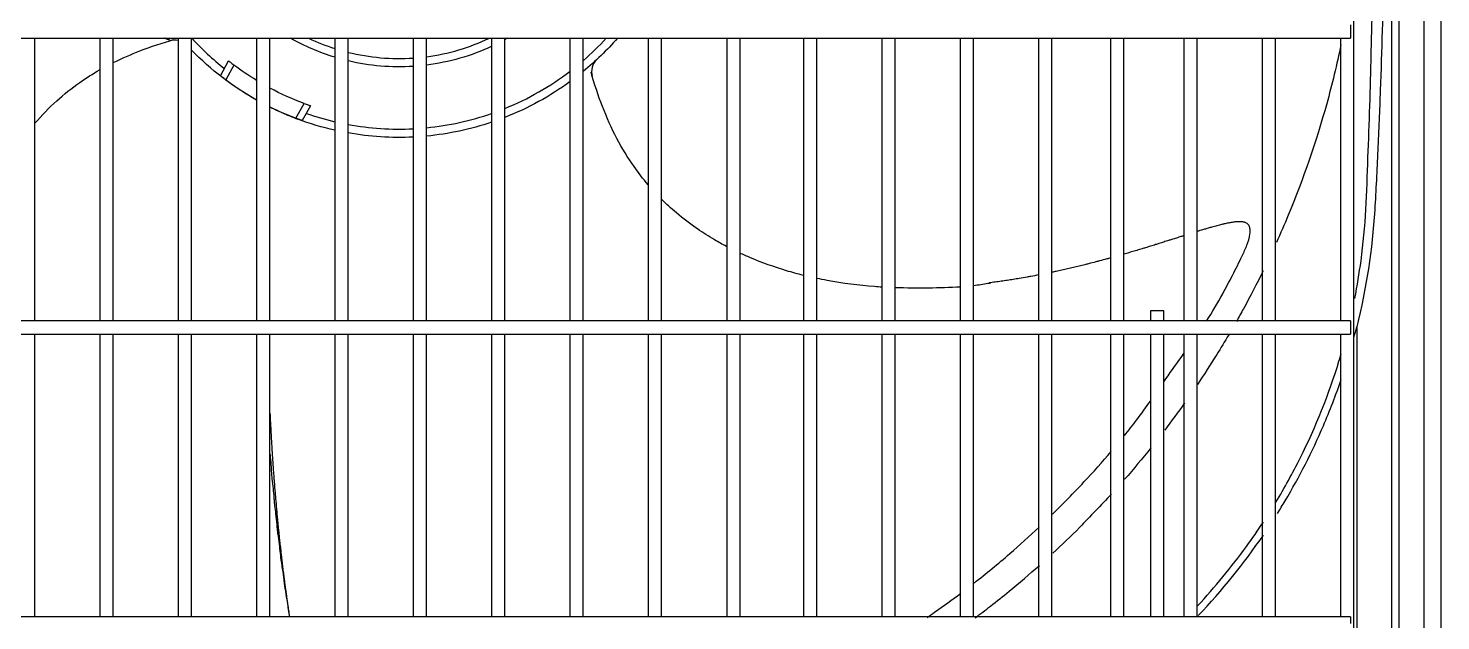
# Model space of a CAD drawing. Header units: millimetres. Extents: x 0 to 504600, y 0 to 118800.
# Drawn here: x 433232.9 to 433656.6, y 50687.8 to 50865.5 of the extents above; entities that cross this region are included whole.
import ezdxf

# ---------------------------------------------------------------- set-up
doc = ezdxf.new("R2010")
doc.units = ezdxf.units.MM
doc.header["$LTSCALE"] = 200
doc.layers.add('LG-AIRCON', color=240, linetype='Continuous')

# ---------------------------------------------------------------- blocks, each defined once
blk = doc.blocks.new('UXB1', base_point=(168674.67, -72229.04))
at = {"layer": 'LG-AIRCON', "color": 0}
for p, q in [((169288.54, -72188.83), (169288.54, -71507.37)), ((169293.54, -71507.37), (169293.54, -72188.83)), ((169278.82, -72062.34), (169278.82, -71574.19)), ((169280.94, -71572.66), (169280.94, -72063.22)), ((169267.49, -72044.9), (169267.49, -71590.98)), ((169266.49, -71860.33), (169266.49, -71862.33)), ((169266.49, -71862.33), (169266.49, -71864.33)), ((168081.96, -71864.33), (169266.49, -71864.33)), ((168871.91, -71949.11), (168871.91, -71864.33)), ((168891.41, -71864.33), (168891.41, -71949.11)), ((168895.41, -71949.11), (168895.41, -71864.33)), ((168914.9, -71864.33), (168914.9, -71949.11)), ((168918.9, -71949.11), (168918.9, -71864.33)), ((168938.4, -71864.33), (168938.4, -71949.11)), ((168942.4, -71949.11), (168942.4, -71864.33)), ((168961.9, -71864.33), (168961.9, -71949.11)), ((168965.9, -71949.11), (168965.9, -71864.33)), ((168985.39, -71864.33), (168985.39, -71949.11)), ((168989.39, -71949.11), (168989.39, -71864.33)), ((169008.89, -71864.33), (169008.89, -71949.11)), ((169012.89, -71949.11), (169012.89, -71864.33)), ((169032.38, -71864.33), (169032.38, -71949.11)), ((169036.38, -71949.11), (169036.38, -71864.33)), ((169055.88, -71864.33), (169055.88, -71949.11)), ((169059.88, -71949.11), (169059.88, -71864.33)), ((169079.38, -71864.33), (169079.38, -71949.11)), ((169083.38, -71949.11), (169083.38, -71864.33)), ((169102.44, -71864.33), (169102.44, -71949.11)), ((169106.44, -71949.11), (169106.44, -71864.33)), ((169125.94, -71864.33), (169125.94, -71949.11)), ((169129.94, -71949.11), (169129.94, -71864.33)), ((169149.44, -71864.33), (169149.44, -71949.11)), ((169153.44, -71949.11), (169153.44, -71864.33)), ((169172.93, -71864.33), (169172.93, -71949.11)), ((169176.93, -71949.11), (169176.93, -71864.33)), ((169194.5, -71864.33), (169194.5, -71949.11)), ((169198.5, -71949.11), (169198.5, -71864.33)), ((169216.49, -71864.33), (169216.49, -71949.12)), ((169220.49, -71949.12), (169220.49, -71864.33)), ((169239.99, -71864.33), (169239.99, -71949.12)), ((169243.99, -71949.12), (169243.99, -71864.33)), ((169263.49, -71864.33), (169263.49, -71949.12)), ((168927.57, -71875.57), (168930.01, -71871.12)), ((169040.45, -71870.7), (169040.25, -71870.88)), ((168931.61, -71872.37), (168929.17, -71876.8)), ((168937.4, -71882.32), (168937.4, -71882.32)), ((168950.21, -71888.34), (168952.64, -71883.91)), ((168954.55, -71884.59), (168952.11, -71889.04)), ((169206.5, -71946.12), (169206.5, -71949.12)), ((169210.5, -71946.12), (169206.5, -71946.12)), ((169210.5, -71949.12), (169210.5, -71946.12)), ((169266.49, -71949.12), (168081.96, -71949.12)), ((169266.49, -71949.12), (169266.49, -71951.12)), ((169266.49, -71951.12), (169266.49, -71953.12)), ((169268.34, -71950.89), (169268.34, -72058)), ((168081.96, -71953.12), (169266.49, -71953.12)), ((168871.91, -72037.9), (168871.91, -71953.11)), ((168891.41, -71953.11), (168891.41, -72037.9)), ((168895.41, -72037.9), (168895.41, -71953.11)), ((168914.9, -71953.11), (168914.9, -72037.9)), ((168918.9, -72037.9), (168918.9, -71953.11)), ((168938.4, -71953.11), (168938.4, -72037.9)), ((168942.4, -72037.9), (168942.4, -71953.11)), ((168961.9, -71953.11), (168961.9, -72037.9)), ((168965.9, -72037.9), (168965.9, -71953.11)), ((168985.39, -71953.11), (168985.39, -72037.9)), ((168989.39, -72037.9), (168989.39, -71953.11)), ((169008.89, -71953.11), (169008.89, -72037.9)), ((169012.89, -72037.9), (169012.89, -71953.11)), ((169032.38, -71953.11), (169032.38, -72037.9)), ((169036.38, -72037.9), (169036.38, -71953.11)), ((169055.88, -71953.11), (169055.88, -72037.9)), ((169059.88, -72037.9), (169059.88, -71953.11)), ((169079.38, -71953.11), (169079.38, -72037.9)), ((169083.38, -72037.9), (169083.38, -71953.11)), ((169102.44, -71953.11), (169102.44, -72037.9)), ((169106.44, -72037.9), (169106.44, -71953.11)), ((169125.94, -71953.11), (169125.94, -72037.9)), ((169129.94, -72037.9), (169129.94, -71953.11)), ((169149.44, -71953.11), (169149.44, -72037.9)), ((169153.44, -72037.9), (169153.44, -71953.11)), ((169172.93, -71953.11), (169172.93, -72037.9)), ((169176.93, -72037.9), (169176.93, -71953.11)), ((169194.5, -71953.11), (169194.5, -72037.9)), ((169198.5, -72037.9), (169198.5, -71953.11)), ((169206.5, -71953.12), (169206.5, -72037.91)), ((169210.5, -72037.91), (169210.5, -71953.12)), ((169216.49, -71953.12), (169216.49, -72037.9)), ((169220.49, -72037.9), (169220.49, -71953.12)), ((169239.99, -71953.12), (169239.99, -72037.9)), ((169243.99, -72037.9), (169243.99, -71953.12)), ((169263.49, -71953.12), (169263.49, -72037.9)), ((169266.49, -72037.91), (168081.96, -72037.91)), ((169266.49, -72037.91), (169266.49, -72039.9))]:
    blk.add_line(p, q, dxfattribs=at)
at = {"layer": 'LG-AIRCON', "color": 0, "extrusion": (-5.25028e-06, 5.62471e-06, 1)}
blk.add_arc((168913.86, -71869.88, -1.27), 5, 77.9694, 106.4725, dxfattribs=at)
at = {"layer": 'LG-AIRCON', "color": 0, "extrusion": (0, 0, -1)}
for radius, start, end in [(86.99, 299.3961, 315.6416), (65.82, 286.9538, 299.5988), (65.82, 245.0137, 262.7494), (65.82, 240.3844, 241.11), (86.99, 221.1398, 230.5364), (65.82, 266.2481, 283.3425), (81.91, 301.4183, 307.1733), (81.91, 290.3267, 298.1938), (86.99, 233.8703, 248.5638), (86.99, 282.7514, 290.4357), (86.99, 267.1681, 280.0628), (86.99, 251.3663, 264.5273)]:
    blk.add_arc((-168981.1, -71807.1), radius, start, end, dxfattribs=at)
at = {"layer": 'LG-AIRCON', "color": 0}
for radius, start, end in [(84.49, 222.6368, 231.7132), (63.32, 244.6538, 252.3488), (63.32, 277.5263, 295.3407), (84.49, 310.8737, 317.3624), (63.32, 256.1063, 273.8869), (84.49, 292.1036, 307.3772), (86.91, 233.3149, 240.576), (86.91, 243.5604, 249.1851), (84.49, 250.7868, 256.8654), (84.49, 275.6354, 289.2045), (84.49, 259.636, 272.9158)]:
    blk.add_arc((168981.1, -71807.1), radius, start, end, dxfattribs=at)
at = {"layer": 'LG-AIRCON', "color": 0, "extrusion": (-6.04419e-06, -5.64183e-06, 1)}
blk.add_arc((169043.87, -71874.34, -0.6), 5, 133.0877, 196.4734, dxfattribs=at)
at = {"layer": 'LG-AIRCON', "color": 0}
for points, knots in [([(169267.75, -71942.36), (169268.49, -71938.61), (169269.11, -71934.84), (169270.31, -71925.96), (169270.8, -71920.83), (169271.35, -71910.51), (169271.51, -71905.33), (169272.11, -71889.8), (169272.44, -71879.44), (169273.24, -71848.36), (169273.51, -71827.63), (169273.51, -71806.9)], [0, 0, 0, 0, 0.085061, 0.085061, 0.199428, 0.199428, 0.313796, 0.313796, 0.54253, 0.54253, 1, 1, 1, 1]), ([(169276.7, -71808.1), (169276.7, -71832.08), (169276.26, -71856.04), (169275.17, -71885.97), (169274.92, -71891.95), (169274.37, -71903.9), (169274.1, -71909.87), (169273, -71927.74), (169271.2, -71939.42), (169268.34, -71950.89)], [0, 0, 0, 0, 0.5, 0.5, 0.625, 0.625, 0.75, 0.75, 1, 1, 1, 1]), ([(168895.36, -71871.66), (168897.98, -71870.36), (168903.97, -71867.76), (168910.17, -71865.69), (168913.67, -71864.72)], [0, 0, 0, 0, 0.448668, 1, 1, 1, 1]), ([(168912.51, -71865.02), (168912.5, -71864.99), (168912.46, -71864.96), (168912.27, -71864.88), (168912.1, -71864.84), (168911.6, -71864.69), (168911.25, -71864.57), (168910.94, -71864.35), (168910.93, -71864.34), (168910.92, -71864.33)], [0, 0, 0, 0, 0.194513, 0.194513, 0.457401, 0.457401, 0.983178, 0.983178, 1, 1, 1, 1]), ([(169263.62, -71866.31), (169262.38, -71872.24), (169258.15, -71889.58), (169251.36, -71909.34), (169245.49, -71922.9), (169244.26, -71925.62)], [0, 0, 0, 0, 0.290837, 0.856482, 1, 1, 1, 1]), ([(168930.01, -71871.12), (168930.01, -71871.12), (168930.04, -71871.15), (168930.15, -71871.24), (168930.24, -71871.31), (168930.46, -71871.48), (168930.59, -71871.59), (168930.89, -71871.82), (168931.06, -71871.95), (168931.35, -71872.18), (168931.48, -71872.27), (168931.61, -71872.37)], [0, 0, 0, 0, 0.211356, 0.211356, 0.422617, 0.422617, 0.635365, 0.635365, 0.851032, 0.851032, 1, 1, 1, 1]), ([(168871.88, -71889.84), (168873.92, -71887.48), (168878.16, -71883.12), (168884.78, -71877.84), (168889.28, -71874.99), (168891.33, -71873.81)], [0, 0, 0, 0, 0.373378, 0.722391, 1, 1, 1, 1]), ([(168929.17, -71876.8), (168928.99, -71876.66), (168928.81, -71876.53), (168928.46, -71876.27), (168928.3, -71876.14), (168928.02, -71875.92), (168927.9, -71875.83), (168927.71, -71875.68), (168927.64, -71875.63), (168927.58, -71875.58), (168927.57, -71875.57), (168927.57, -71875.57)], [0, 0, 0, 0, 0.217793, 0.217793, 0.435623, 0.435623, 0.652794, 0.652794, 0.867695, 0.867695, 1, 1, 1, 1]), ([(169055.81, -71908.27), (169054.33, -71906.53), (169050.91, -71902.13), (169046.18, -71894.34), (169041.94, -71884.8), (169039.68, -71878.03), (169038.71, -71874.53)], [0, 0, 0, 0, 0.182173, 0.442327, 0.718068, 1, 1, 1, 1]), ([(168952.64, -71883.91), (168952.86, -71883.99), (168953.08, -71884.07), (168953.48, -71884.22), (168953.68, -71884.28), (168954.01, -71884.4), (168954.16, -71884.45), (168954.38, -71884.53), (168954.47, -71884.56), (168954.54, -71884.59), (168954.55, -71884.59), (168954.55, -71884.59)], [0, 0, 0, 0, 0.21816, 0.21816, 0.436362, 0.436362, 0.653817, 0.653817, 0.868707, 0.868707, 1, 1, 1, 1]), ([(168942.24, -71884.91), (168942.44, -71885.01), (168942.65, -71885.1), (168943.81, -71885.65), (168944.79, -71886.08), (168946.62, -71886.9), (168947.49, -71887.28), (168949.14, -71887.99), (168949.94, -71888.32), (168950.72, -71888.62)], [0, 0, 0, 0, 0.07319, 0.07319, 0.416738, 0.416738, 0.719921, 0.719921, 1, 1, 1, 1]), ([(168952.11, -71889.04), (168952.11, -71889.04), (168952.07, -71889.03), (168951.94, -71888.98), (168951.83, -71888.94), (168951.57, -71888.85), (168951.41, -71888.79), (168951.05, -71888.66), (168950.85, -71888.58), (168950.51, -71888.45), (168950.36, -71888.4), (168950.21, -71888.34)], [0, 0, 0, 0, 0.211758, 0.211758, 0.423432, 0.423432, 0.636431, 0.636431, 0.852021, 0.852021, 1, 1, 1, 1]), ([(169079.3, -71926.78), (169078.11, -71926.15), (169075.16, -71924.51), (169070.07, -71921.29), (169064.71, -71917.2), (169061.23, -71914.01), (169059.77, -71912.55)], [0, 0, 0, 0, 0.167806, 0.420315, 0.746772, 1, 1, 1, 1]), ([(169234.79, -71919.58), (169234.65, -71919.53), (169234.39, -71919.47), (169234.09, -71919.42), (169233.63, -71919.37), (169233.27, -71919.37), (169232.83, -71919.37), (169232.32, -71919.4), (169231.86, -71919.44), (169231.26, -71919.52), (169230.75, -71919.6), (169230.11, -71919.71), (169229.51, -71919.83), (169228.74, -71919.99), (169227.96, -71920.18), (169227.15, -71920.38), (169226.42, -71920.57), (169225.68, -71920.77), (169224.8, -71921.02), (169223.89, -71921.28), (169222.83, -71921.59), (169221.88, -71921.88), (169221.05, -71922.13), (169220.63, -71922.26), (169220.5, -71922.3)], [0, 0, 0, 0, 0.062879, 0.105521, 0.148163, 0.190805, 0.233447, 0.276089, 0.318731, 0.361373, 0.404015, 0.446657, 0.489299, 0.531941, 0.595904, 0.638546, 0.681188, 0.72383, 0.766472, 0.830435, 0.873077, 0.93704, 0.979682, 1, 1, 1, 1]), ([(169223.29, -71949.17), (169225.01, -71946.5), (169227.67, -71941.97), (169231.12, -71935.41), (169233.54, -71930.58), (169235.45, -71926.46), (169236.33, -71923.75), (169236.42, -71921.73), (169236.18, -71920.81), (169235.82, -71920.24), (169235.37, -71919.8), (169234.97, -71919.62), (169234.67, -71919.54)], [0, 0, 0, 0, 0.285729, 0.472156, 0.665521, 0.767672, 0.867545, 0.908718, 0.944194, 0.959349, 0.972834, 1, 1, 1, 1]), ([(169216.51, -71923.55), (169216.22, -71923.64), (169215.47, -71923.88), (169214.25, -71924.27), (169212.99, -71924.67), (169211.75, -71925.06), (169210.47, -71925.46), (169209.18, -71925.87), (169207.85, -71926.29), (169206.51, -71926.7), (169205.14, -71927.12), (169203.77, -71927.54), (169202.39, -71927.96), (169200.82, -71928.42), (169199.53, -71928.8), (169198.76, -71929.03), (169198.51, -71929.1)], [0, 0, 0, 0, 0.053389, 0.135929, 0.218468, 0.273495, 0.356035, 0.438575, 0.493601, 0.576141, 0.658681, 0.713708, 0.796247, 0.878787, 0.961327, 1, 1, 1, 1]), ([(169102.41, -71935.45), (169100.7, -71935.03), (169095.32, -71933.56), (169088.95, -71931.29), (169084.37, -71929.26), (169083.31, -71928.77)], [0, 0, 0, 0, 0.261577, 0.828831, 1, 1, 1, 1]), ([(169194.51, -71930.23), (169194.49, -71930.23), (169194.12, -71930.34), (169193.02, -71930.64), (169191.57, -71931.03), (169189.75, -71931.51), (169188.27, -71931.89), (169186.59, -71932.31), (169185.08, -71932.68), (169183.35, -71933.1), (169181.62, -71933.5), (169179.89, -71933.89), (169178.34, -71934.23), (169177.37, -71934.44), (169176.97, -71934.52)], [0, 0, 0, 0, 0.002684, 0.066908, 0.195355, 0.259579, 0.388026, 0.45225, 0.548585, 0.64492, 0.741256, 0.837591, 0.933927, 1, 1, 1, 1]), ([(169172.96, -71935.33), (169172.96, -71935.33), (169172.19, -71935.48), (169171.02, -71935.7), (169169.07, -71936.05), (169167.32, -71936.36), (169165.34, -71936.68), (169163.55, -71936.96), (169161.73, -71937.22), (169159.91, -71937.48), (169158.7, -71937.63), (169158.09, -71937.71)], [0, 0, 0, 0, 0.000398, 0.160308, 0.240263, 0.400174, 0.520106, 0.640039, 0.759972, 0.879905, 1, 1, 1, 1]), ([(169240.27, -71934.1), (169238.39, -71937.93), (169235.76, -71943), (169232.98, -71947.99), (169232.27, -71949.25)], [0, 0, 0, 0, 0.747188, 1, 1, 1, 1]), ([(169125.94, -71938.99), (169125.21, -71938.95), (169119.71, -71938.58), (169113.18, -71937.73), (169107.44, -71936.59), (169106.42, -71936.37)], [0, 0, 0, 0, 0.111828, 0.842309, 1, 1, 1, 1]), ([(169149.49, -71938.95), (169146.3, -71939.17), (169139.77, -71939.3), (169133.25, -71939.28), (169129.94, -71939.17)], [0, 0, 0, 0, 0.49152, 1, 1, 1, 1]), ([(169158.61, -71937.77), (169158.32, -71937.83), (169156.62, -71938.16), (169154.9, -71938.41), (169153.48, -71938.58)], [0, 0, 0, 0, 0.174109, 1, 1, 1, 1]), ([(169229.94, -71953.29), (169228.76, -71955.28), (169225.72, -71960.31), (169222.53, -71965.24), (169220.55, -71968.19)], [0, 0, 0, 0, 0.394402, 1, 1, 1, 1]), ([(169210.49, -71967.38), (169212.19, -71964.94), (169214.17, -71962.09), (169216.21, -71959.27), (169216.49, -71958.88)], [0, 0, 0, 0, 0.861799, 1, 1, 1, 1]), ([(169244.08, -72003.5), (169246.69, -71999.19), (169249.12, -71994.77), (169256.04, -71980.94), (169259.97, -71971.11), (169263.23, -71960.49), (169263.44, -71959.79), (169263.65, -71959.08)], [0, 0, 0, 0, 0.31261, 0.31261, 0.954356, 0.954356, 1, 1, 1, 1]), ([(169244.57, -72006.85), (169245.34, -72005.62), (169246.1, -72004.37), (169251.13, -71995.91), (169255, -71988.34), (169260.29, -71976.03), (169262.07, -71971.41), (169263.67, -71966.73)], [0, 0, 0, 0, 0.098619, 0.098619, 0.666619, 0.666619, 1, 1, 1, 1]), ([(169198.66, -71983.52), (169199.92, -71981.97), (169202.6, -71978.53), (169205.16, -71974.98), (169206.54, -71973.04)], [0, 0, 0, 0, 0.45942, 1, 1, 1, 1]), ([(168942.4, -71976.82), (168942.41, -71976.96), (168942.44, -71977.61), (168942.49, -71978.76), (168942.58, -71980.41), (168942.65, -71981.87), (168942.74, -71983.49), (168942.83, -71984.94), (168942.92, -71986.56), (168943.02, -71988.17), (168943.12, -71989.62), (168943.23, -71991.24), (168943.33, -71992.71), (168943.44, -71994.35), (168943.55, -71995.82), (168943.66, -71997.26), (168943.79, -71998.85), (168943.92, -72000.43), (168944.05, -72002), (168944.19, -72003.58), (168944.31, -72004.99), (168944.45, -72006.56), (168944.59, -72007.98), (168944.74, -72009.57), (168944.88, -72011), (168945.02, -72012.42), (168945.18, -72013.97), (168945.33, -72015.36), (168945.5, -72016.88), (168945.65, -72018.25), (168945.82, -72019.77), (168946, -72021.29), (168946.17, -72022.65), (168946.35, -72024.16), (168946.52, -72025.53), (168946.72, -72027.05), (168946.9, -72028.42), (168947.08, -72029.77), (168947.28, -72031.25), (168947.47, -72032.56), (168947.68, -72034.02), (168947.85, -72035.18), (168948.06, -72036.58), (168948.19, -72037.4), (168948.27, -72037.92)], [0, 0, 0, 0, 0.006537, 0.029522, 0.052508, 0.083155, 0.098479, 0.129126, 0.152111, 0.175096, 0.205744, 0.221067, 0.251714, 0.2747, 0.297685, 0.32067, 0.343656, 0.374303, 0.397288, 0.420274, 0.450921, 0.466244, 0.496892, 0.519877, 0.542862, 0.565848, 0.588833, 0.61948, 0.634804, 0.665451, 0.688436, 0.711422, 0.742069, 0.757393, 0.78804, 0.811025, 0.83401, 0.856996, 0.879981, 0.910628, 0.925952, 0.956599, 0.971923, 1, 1, 1, 1]), ([(168942.39, -71989.03), (168942.43, -71989.36), (168942.58, -71990.65), (168942.7, -71992.52), (168942.83, -71994.71), (168943.05, -71997), (168943.35, -71999.39), (168943.54, -72001.52), (168943.66, -72003.32), (168943.82, -72005.03), (168944.18, -72007.2), (168944.37, -72009.76), (168944.6, -72012.03), (168944.9, -72014.32), (168945.24, -72016.61), (168945.46, -72018.85), (168945.8, -72021.8), (168946.25, -72024.04), (168946.52, -72026.67), (168946.85, -72029.17), (168947.31, -72031.81), (168947.66, -72034.04), (168947.92, -72035.89), (168948.1, -72037.03), (168948.22, -72037.66), (168948.27, -72037.91)], [0, 0, 0, 0, 0.018147, 0.072604, 0.104033, 0.137751, 0.209267, 0.273712, 0.29859, 0.319902, 0.366361, 0.424834, 0.458218, 0.494226, 0.568305, 0.629107, 0.652171, 0.729744, 0.761435, 0.795633, 0.869455, 0.937429, 0.963885, 0.985806, 1, 1, 1, 1]), ([(169177.12, -72007.07), (169180.31, -72003.95), (169186.27, -71997.84), (169192.05, -71991.42), (169194.71, -71988.29)], [0, 0, 0, 0, 0.526998, 1, 1, 1, 1]), ([(169153.57, -72027.74), (169157.19, -72024.91), (169163.79, -72019.49), (169170.21, -72013.67), (169173.12, -72010.93)], [0, 0, 0, 0, 0.541295, 1, 1, 1, 1]), ([(169220.59, -72034.6), (169225.85, -72028.94), (169230.76, -72022.97), (169237.01, -72014.38), (169238.7, -72011.93), (169240.33, -72009.45)], [0, 0, 0, 0, 0.719648, 0.719648, 1, 1, 1, 1]), ([(169153.89, -72038.19), (169155.44, -72037.03), (169156.98, -72035.85), (169160.39, -72033.2), (169162.25, -72031.72), (169167.17, -72027.68), (169170.19, -72025.1), (169173.16, -72022.45)], [0, 0, 0, 0, 0.233835, 0.233835, 0.520573, 0.520573, 1, 1, 1, 1]), ([(169139.53, -72038.03), (169140.27, -72037.52), (169143.64, -72035.19), (169146.98, -72032.76), (169149.56, -72030.82)], [0, 0, 0, 0, 0.220681, 1, 1, 1, 1])]:
    blk.add_open_spline(points, degree=3, knots=knots, dxfattribs=at)
for points, degree in [([(169040.45, -71870.7), (169040.5, -71870.65), (169040.21, -71870.92)], 2), ([(169267.5, -71954.16), (169267.79, -71953.06), (169268.08, -71951.97), (169268.34, -71950.89)], 3), ([(169216.73, -71973.72), (169214.78, -71976.46), (169212.79, -71979.17), (169210.75, -71981.85)], 3), ([(169206.62, -71987.15), (169204.06, -71990.36), (169201.44, -71993.53), (169198.73, -71996.61)], 3), ([(169194.74, -72001.06), (169191.63, -72004.44), (169188.44, -72007.74), (169185.24, -72011.05)], 3), ([(169177.16, -72018.82), (169179.9, -72016.29), (169182.6, -72013.69), (169185.24, -72011.05)], 3), ([(169220.83, -72037.52), (169228.01, -72029.95), (169234.51, -72021.89), (169240.34, -72013.34)], 3)]:
    blk.add_open_spline(points, degree=degree, dxfattribs=at)

msp = doc.modelspace()

# ---------------------------------------------------------------- block references
at = {"layer": 'LG-AIRCON', "color": 7}
msp.add_blockref('UXB1', (433037.69, 50497.81), dxfattribs=at)

doc.saveas('drawing.dxf')
